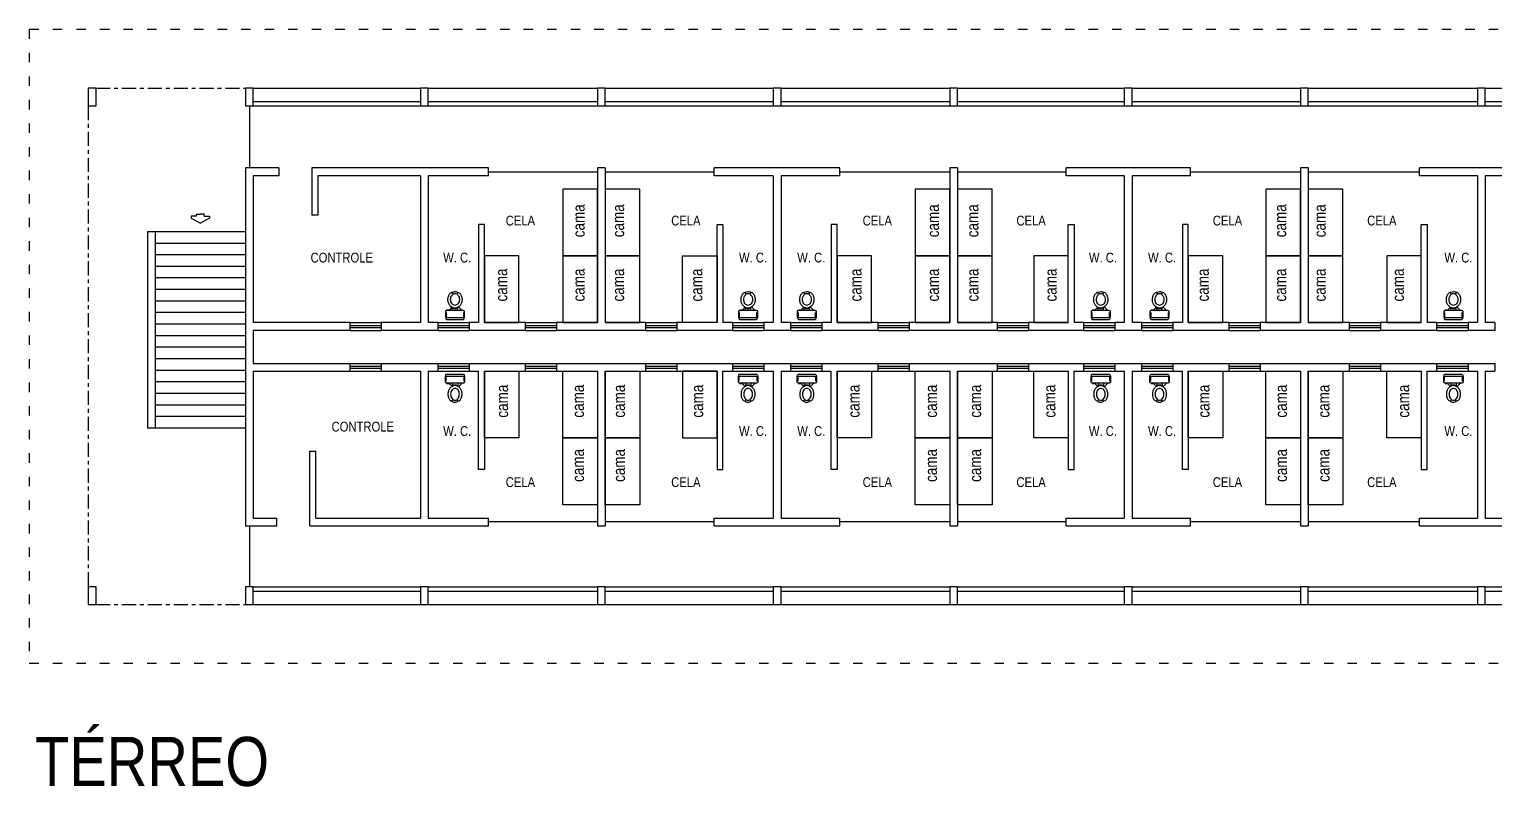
# Model space of a CAD drawing. Header units: millimetres. Extents: x 142.3 to 203.7, y 178.6 to 223.1.
# Drawn here: x 142.25 to 179.6, y 203.77 to 223.06 of the extents above; entities that cross this region are included whole.
import ezdxf

# ---------------------------------------------------------------- set-up
doc = ezdxf.new("R2010")
doc.units = ezdxf.units.MM
doc.header["$LTSCALE"] = 0.01
doc.linetypes.add('ACAD_ISO03W100', pattern=[30, 12, -18])
doc.linetypes.add('ACAD_ISO10W100', pattern=[18, 12, -3, 0, -3])
for name, color, linetype in [('AUXILIAR', 7, 'Continuous'), ('COLUMNAS', 6, 'Continuous'), ('MURETE', 2, 'Continuous'), ('MUROS', 5, 'Continuous'), ('PROY. LOSA', 7, 'ACAD_ISO10W100'), ('REJAS', 3, 'ZIGZAG'), ('TEXTO', 2, 'Continuous'), ('VENTANAS', 7, 'Continuous')]:
    doc.layers.add(name, color=color, linetype=linetype)
doc.styles.add('style1', font='', dxfattribs={"height": 0.25})
doc.styles.get('style1').set_extended_font_data('Abadi MT Condensed Light')
doc.linetypes.add('ZIGZAG', pattern='A,0.00254,-5.08,[131,ltypeshp.shx,S=5.08,R=0,X=-5.08,Y=0],-10.16,[131,ltypeshp.shx,S=5.08,R=180,X=5.08,Y=0],-5.08', length=20.32254)

# ---------------------------------------------------------------- blocks, each defined once
blk = doc.blocks.new('WC')
at = {"layer": 'AUXILIAR', "color": 0}
for p, q in [((-0.313, 0.207), (-0.313, 0.07)), ((-0.293, 0.198), (-0.293, 0.09)), ((0.147, 0.268), (-0.284, 0.268)), ((-0.284, 0.041), (0.147, 0.041)), ((0.137, 0.217), (-0.274, 0.217)), ((-0.248, 0.041), (-0.156, -0.052)), ((-0.149, 0.041), (-0.137, 0.029)), ((-0.137, 0.041), (-0.137, -0.041)), ((0, 0.041), (0, -0.041)), ((0.091, 0.041), (0.006, -0.044)), ((0.092, 0.027), (0.146, 0.027)), ((0.156, 0.09), (0.156, 0.198)), ((0.176, 0.07), (0.176, 0.207)), ((-0.108, -0.008), (-0.029, -0.008)), ((-0.068, -0.008), (-0.068, -0.022)), ((0.001, -0.355), (-0.002, -0.358))]:
    blk.add_line(p, q, dxfattribs=at)
for points in [[(-0.178, -0.412, -0.039981), (-0.198, -0.39, -0.089732), (-0.236, -0.322, -0.081458), (-0.249, -0.24, -0.081458), (-0.236, -0.158, -0.089732), (-0.198, -0.09, -0.204334), (-0.068, -0.022, -0.099185)], [(-0.134, -0.359, -0.035206), (-0.145, -0.347, -0.089732), (-0.171, -0.3, -0.081458), (-0.181, -0.24, -0.081458), (-0.171, -0.18, -0.089732), (-0.145, -0.133, -0.104601), (-0.107, -0.103, -0.118253), (-0.068, -0.093, -0.118253)], [(-0.068, -0.022, -0.204334), (0.061, -0.09, -0.089732), (0.099, -0.158, -0.081458), (0.112, -0.24, -0.081458), (0.099, -0.322, -0.089732), (0.061, -0.39, -0.038067), (0.042, -0.411, -0.007959)], [(-0.068, -0.093, -0.118253), (-0.03, -0.103, -0.104601), (0.008, -0.133, -0.089732), (0.034, -0.18, -0.081458), (0.044, -0.24, -0.081458), (0.034, -0.3, -0.089732), (0.008, -0.347, -0.023109), (0.001, -0.355, -0.118253)], [(0.018, -0.417, -0.035601), (-0.003, -0.43, -0.118253), (-0.068, -0.445, -0.154912), (-0.151, -0.419, -0.104601)], [(-0.013, -0.379, -0.028959), (-0.026, -0.386, -0.118253), (-0.068, -0.397, -0.118253), (-0.111, -0.386, -0.023213), (-0.122, -0.38, -0.089732)]]:
    blk.add_lwpolyline(points, format="xyb", dxfattribs=at)
for centre, radius, start, end in [((-0.243, 0.211), 0.07, 125.4176, 182.8051), ((-0.284, 0.07), 0.0293, 180, 270), ((-0.274, 0.198), 0.0196, 90, 180), ((0.137, 0.198), 0.0196, 360, 90), ((0.106, 0.211), 0.07, 357.1949, 54.5824), ((0.147, 0.07), 0.0293, 270, 0), ((-0.156, -0.385), 0.0342, 230.1833, 50.1833), ((-0.145, -0.004), 0.038, 282.8891, 354.0625), ((0.042, 0.026), 0.0793, 205.3284, 237.7201), ((0.021, -0.383), 0.0342, 133.0507, 306.2647)]:
    blk.add_arc(centre, radius, start, end, dxfattribs=at)

msp = doc.modelspace()

# ---------------------------------------------------------------- linework, layer by layer
at = {"layer": 'AUXILIAR', "linetype": 'ACAD_ISO03W100', "ltscale": 2}
for p, q in [((142.25, 223.063), (142.25, 206.913)), ((142.25, 223.063), (203.26, 223.063)), ((142.25, 206.913), (203.26, 206.913))]:
    msp.add_line(p, q, dxfattribs=at)
at = {"layer": 'AUXILIAR'}
for p, q in [((146.51, 218.303), (146.378, 218.303)), ((146.378, 218.303), (146.378, 218.251)), ((146.378, 218.251), (146.61, 218.124)), ((146.51, 218.303), (146.51, 218.351)), ((146.51, 218.351), (146.61, 218.351)), ((146.71, 218.351), (146.61, 218.351)), ((146.843, 218.251), (146.61, 218.124)), ((146.71, 218.303), (146.71, 218.351)), ((146.71, 218.303), (146.843, 218.303)), ((146.843, 218.303), (146.843, 218.251)), ((145.46, 217.913), (147.76, 217.913)), ((145.46, 217.619), (147.76, 217.619)), ((145.46, 217.325), (147.76, 217.325)), ((145.46, 217.031), (147.76, 217.031)), ((145.46, 216.737), (147.76, 216.737)), ((145.46, 216.443), (147.76, 216.443)), ((145.46, 216.148), (147.76, 216.148)), ((145.46, 215.854), (147.76, 215.854)), ((145.46, 215.56), (147.76, 215.56)), ((145.46, 215.266), (147.76, 215.266)), ((145.46, 214.972), (147.76, 214.972)), ((145.46, 214.678), (147.76, 214.678)), ((145.46, 214.384), (147.76, 214.384)), ((145.46, 214.09), (147.76, 214.09)), ((145.46, 213.796), (147.76, 213.796)), ((145.46, 213.501), (147.76, 213.501)), ((145.46, 213.207), (147.76, 213.207)), ((145.46, 212.913), (147.76, 212.913))]:
    msp.add_line(p, q, dxfattribs=at)
for points in [[(155.85, 217.293), (156.73, 217.293), (156.73, 218.993), (155.85, 218.993)], [(156.93, 217.293), (157.81, 217.293), (157.81, 218.993), (156.93, 218.993)], [(164.83, 217.293), (165.71, 217.293), (165.71, 218.993), (164.83, 218.993)], [(165.91, 217.293), (166.79, 217.293), (166.79, 218.993), (165.91, 218.993)], [(173.77, 217.293), (174.65, 217.293), (174.65, 218.993), (173.77, 218.993)], [(174.85, 217.293), (175.73, 217.293), (175.73, 218.993), (174.85, 218.993)], [(153.85, 215.593), (154.73, 215.593), (154.73, 217.293), (153.85, 217.293)], [(155.85, 215.593), (156.73, 215.593), (156.73, 217.293), (155.85, 217.293)], [(156.93, 215.593), (157.81, 215.593), (157.81, 217.293), (156.93, 217.293)], [(159.78, 215.593), (158.9, 215.593), (158.9, 217.293), (159.78, 217.293)], [(162.84, 215.593), (163.72, 215.593), (163.72, 217.293), (162.84, 217.293)], [(164.83, 215.593), (165.71, 215.593), (165.71, 217.293), (164.83, 217.293)], [(165.91, 215.593), (166.79, 215.593), (166.79, 217.293), (165.91, 217.293)], [(167.85, 215.593), (168.73, 215.593), (168.73, 217.293), (167.85, 217.293)], [(171.79, 215.593), (172.67, 215.593), (172.67, 217.293), (171.79, 217.293)], [(173.77, 215.593), (174.65, 215.593), (174.65, 217.293), (173.77, 217.293)], [(174.85, 215.593), (175.73, 215.593), (175.73, 217.293), (174.85, 217.293)], [(176.85, 215.593), (177.73, 215.593), (177.73, 217.293), (176.85, 217.293)], [(153.85, 214.353), (154.73, 214.353), (154.73, 212.653), (153.85, 212.653)], [(155.85, 214.353), (156.73, 214.353), (156.73, 212.653), (155.85, 212.653)], [(156.93, 214.353), (157.81, 214.353), (157.81, 212.653), (156.93, 212.653)], [(159.78, 214.353), (158.9, 214.353), (158.9, 212.653), (159.78, 212.653)], [(162.84, 214.353), (163.72, 214.353), (163.72, 212.653), (162.84, 212.653)], [(164.83, 214.353), (165.71, 214.353), (165.71, 212.653), (164.83, 212.653)], [(165.91, 214.353), (166.79, 214.353), (166.79, 212.653), (165.91, 212.653)], [(167.85, 214.353), (168.73, 214.353), (168.73, 212.653), (167.85, 212.653)], [(171.79, 214.353), (172.67, 214.353), (172.67, 212.653), (171.79, 212.653)], [(173.77, 214.353), (174.65, 214.353), (174.65, 212.653), (173.77, 212.653)], [(174.85, 214.353), (175.73, 214.353), (175.73, 212.653), (174.85, 212.653)], [(176.85, 214.353), (177.73, 214.353), (177.73, 212.653), (176.85, 212.653)], [(155.85, 212.653), (156.73, 212.653), (156.73, 210.953), (155.85, 210.953)], [(156.93, 212.653), (157.81, 212.653), (157.81, 210.953), (156.93, 210.953)], [(164.83, 212.653), (165.71, 212.653), (165.71, 210.953), (164.83, 210.953)], [(165.91, 212.653), (166.79, 212.653), (166.79, 210.953), (165.91, 210.953)], [(173.77, 212.653), (174.65, 212.653), (174.65, 210.953), (173.77, 210.953)], [(174.85, 212.653), (175.73, 212.653), (175.73, 210.953), (174.85, 210.953)]]:
    msp.add_lwpolyline(points, close=True, dxfattribs=at)
at = {"layer": 'COLUMNAS'}
for points in [[(143.75, 221.113), (143.95, 221.113), (143.95, 221.563), (143.75, 221.563)], [(147.76, 221.113), (147.96, 221.113), (147.96, 221.563), (147.76, 221.563)], [(152.22, 221.113), (152.42, 221.113), (152.42, 221.563), (152.22, 221.563)], [(156.73, 221.113), (156.93, 221.113), (156.93, 221.563), (156.73, 221.563)], [(161.21, 221.113), (161.41, 221.113), (161.41, 221.563), (161.21, 221.563)], [(165.71, 221.113), (165.91, 221.113), (165.91, 221.563), (165.71, 221.563)], [(170.16, 221.113), (170.36, 221.113), (170.36, 221.563), (170.16, 221.563)], [(174.65, 221.113), (174.85, 221.113), (174.85, 221.563), (174.65, 221.563)], [(179.16, 221.113), (179.36, 221.113), (179.36, 221.563), (179.16, 221.563)], [(143.75, 208.413), (143.95, 208.413), (143.95, 208.863), (143.75, 208.863)], [(147.76, 208.413), (147.96, 208.413), (147.96, 208.863), (147.76, 208.863)], [(152.22, 208.413), (152.42, 208.413), (152.42, 208.863), (152.22, 208.863)], [(156.73, 208.413), (156.93, 208.413), (156.93, 208.863), (156.73, 208.863)], [(161.21, 208.413), (161.41, 208.413), (161.41, 208.863), (161.21, 208.863)], [(165.71, 208.413), (165.91, 208.413), (165.91, 208.863), (165.71, 208.863)], [(170.16, 208.413), (170.36, 208.413), (170.36, 208.863), (170.16, 208.863)], [(174.65, 208.413), (174.85, 208.413), (174.85, 208.863), (174.65, 208.863)], [(179.16, 208.413), (179.36, 208.413), (179.36, 208.863), (179.16, 208.863)]]:
    msp.add_lwpolyline(points, close=True, dxfattribs=at)
at = {"layer": 'MURETE'}
for p, q in [((147.96, 221.563), (152.22, 221.563)), ((152.42, 221.563), (156.73, 221.563)), ((156.93, 221.563), (161.21, 221.563)), ((161.41, 221.563), (165.71, 221.563)), ((165.91, 221.563), (170.16, 221.563)), ((170.36, 221.563), (174.65, 221.563)), ((174.85, 221.563), (179.16, 221.563)), ((179.36, 221.563), (183.65, 221.563)), ((147.96, 221.113), (152.22, 221.113)), ((152.42, 221.113), (156.73, 221.113)), ((156.93, 221.113), (161.21, 221.113)), ((161.41, 221.113), (165.71, 221.113)), ((165.91, 221.113), (170.16, 221.113)), ((170.36, 221.113), (174.65, 221.113)), ((174.85, 221.113), (179.16, 221.113)), ((179.36, 221.113), (183.65, 221.113)), ((147.96, 208.863), (152.22, 208.863)), ((152.42, 208.863), (156.73, 208.863)), ((156.93, 208.863), (161.21, 208.863)), ((161.41, 208.863), (165.71, 208.863)), ((165.91, 208.863), (170.16, 208.863)), ((170.36, 208.863), (174.65, 208.863)), ((174.85, 208.863), (179.16, 208.863)), ((179.36, 208.863), (183.65, 208.863)), ((147.96, 208.413), (152.22, 208.413)), ((152.42, 208.413), (156.73, 208.413)), ((156.93, 208.413), (161.21, 208.413)), ((161.41, 208.413), (165.71, 208.413)), ((165.91, 208.413), (170.16, 208.413)), ((170.36, 208.413), (174.65, 208.413)), ((174.85, 208.413), (179.16, 208.413)), ((179.36, 208.413), (183.65, 208.413))]:
    msp.add_line(p, q, dxfattribs=at)
at = {"layer": 'MUROS'}
for p, q in [((147.76, 219.533), (147.76, 210.413)), ((148.61, 219.533), (147.76, 219.533)), ((147.96, 219.333), (147.96, 215.593)), ((148.61, 219.333), (147.96, 219.333)), ((148.61, 219.533), (148.61, 219.333)), ((153.95, 219.533), (149.45, 219.533)), ((149.45, 219.533), (149.45, 218.333)), ((152.22, 219.333), (149.6, 219.333)), ((149.6, 219.333), (149.6, 218.333)), ((152.22, 219.333), (152.22, 215.593)), ((153.95, 219.333), (152.42, 219.333)), ((152.42, 219.333), (152.42, 215.593)), ((153.95, 219.333), (153.95, 219.533)), ((156.73, 219.533), (156.73, 215.593)), ((156.93, 219.533), (156.73, 219.533)), ((156.93, 219.533), (156.93, 215.593)), ((159.71, 219.333), (159.71, 219.533)), ((162.91, 219.533), (159.71, 219.533)), ((161.21, 219.333), (159.71, 219.333)), ((161.21, 219.333), (161.21, 215.593)), ((161.41, 219.333), (161.41, 215.593)), ((162.91, 219.333), (161.41, 219.333)), ((162.91, 219.333), (162.91, 219.533)), ((165.71, 219.533), (165.71, 215.593)), ((165.91, 219.533), (165.71, 219.533)), ((165.91, 219.533), (165.91, 215.593)), ((168.675, 219.333), (168.675, 219.533)), ((171.845, 219.533), (168.675, 219.533)), ((170.16, 219.333), (168.675, 219.333)), ((170.16, 219.333), (170.16, 215.593)), ((170.36, 219.333), (170.36, 215.593)), ((171.845, 219.333), (170.36, 219.333)), ((171.845, 219.333), (171.845, 219.533)), ((174.65, 219.533), (174.65, 215.593)), ((174.85, 219.533), (174.65, 219.533)), ((174.85, 219.533), (174.85, 215.593)), ((177.68, 219.333), (177.68, 219.533)), ((180.84, 219.533), (177.68, 219.533)), ((179.16, 219.333), (177.68, 219.333)), ((179.16, 219.333), (179.16, 215.593)), ((179.36, 219.333), (179.36, 215.593)), ((180.84, 219.333), (179.36, 219.333)), ((149.6, 218.333), (149.45, 218.333)), ((145.26, 217.913), (145.26, 212.913)), ((145.26, 217.913), (145.46, 217.913)), ((145.46, 217.913), (145.46, 212.913)), ((150.42, 215.593), (147.96, 215.593)), ((150.42, 215.593), (150.42, 215.393)), ((152.22, 215.593), (151.22, 215.593)), ((151.22, 215.593), (151.22, 215.393)), ((152.66, 215.593), (152.42, 215.593)), ((152.66, 215.593), (152.66, 215.393)), ((153.7, 215.593), (153.46, 215.593)), ((153.46, 215.593), (153.46, 215.393)), ((154.89, 215.593), (153.85, 215.593)), ((154.89, 215.593), (154.89, 215.393)), ((156.73, 215.593), (155.69, 215.593)), ((155.69, 215.593), (155.69, 215.393)), ((157.955, 215.593), (156.93, 215.593)), ((157.955, 215.593), (157.955, 215.393)), ((159.78, 215.593), (158.755, 215.593)), ((158.755, 215.593), (158.755, 215.393)), ((160.17, 215.593), (159.93, 215.593)), ((160.17, 215.593), (160.17, 215.393)), ((161.21, 215.593), (160.97, 215.593)), ((160.97, 215.593), (160.97, 215.393)), ((161.65, 215.593), (161.41, 215.593)), ((161.65, 215.593), (161.65, 215.393)), ((162.69, 215.593), (162.45, 215.593)), ((162.45, 215.593), (162.45, 215.393)), ((163.875, 215.593), (162.84, 215.593)), ((163.875, 215.593), (163.875, 215.393)), ((165.71, 215.593), (164.675, 215.593)), ((164.675, 215.593), (164.675, 215.393)), ((166.92, 215.593), (165.91, 215.593)), ((166.92, 215.593), (166.92, 215.393)), ((168.73, 215.593), (167.72, 215.593)), ((167.72, 215.593), (167.72, 215.393)), ((169.12, 215.593), (168.88, 215.593)), ((169.12, 215.593), (169.12, 215.393)), ((170.16, 215.593), (169.92, 215.593)), ((169.92, 215.593), (169.92, 215.393)), ((170.6, 215.593), (170.36, 215.593)), ((170.6, 215.593), (170.6, 215.393)), ((171.64, 215.593), (171.4, 215.593)), ((171.4, 215.593), (171.4, 215.393)), ((172.82, 215.593), (171.79, 215.593)), ((172.82, 215.593), (172.82, 215.393)), ((174.65, 215.593), (173.62, 215.593)), ((173.62, 215.593), (173.62, 215.393)), ((175.89, 215.593), (174.85, 215.593)), ((175.89, 215.593), (175.89, 215.393)), ((177.73, 215.593), (176.69, 215.593)), ((176.69, 215.593), (176.69, 215.393)), ((178.12, 215.593), (177.88, 215.593)), ((178.12, 215.593), (178.12, 215.393)), ((179.16, 215.593), (178.92, 215.593)), ((178.92, 215.593), (178.92, 215.393)), ((179.6, 215.593), (179.36, 215.593)), ((179.6, 215.593), (179.6, 215.393)), ((147.96, 215.393), (147.96, 214.553)), ((150.42, 215.393), (147.96, 215.393)), ((152.66, 215.393), (151.22, 215.393)), ((154.89, 215.393), (153.46, 215.393)), ((157.955, 215.393), (155.69, 215.393)), ((160.17, 215.393), (158.755, 215.393)), ((161.65, 215.393), (160.97, 215.393)), ((163.875, 215.393), (162.45, 215.393)), ((166.92, 215.393), (164.675, 215.393)), ((169.12, 215.393), (167.72, 215.393)), ((170.6, 215.393), (169.92, 215.393)), ((172.82, 215.393), (171.4, 215.393)), ((175.89, 215.393), (173.62, 215.393)), ((178.12, 215.393), (176.69, 215.393)), ((179.6, 215.393), (178.92, 215.393)), ((147.96, 214.553), (150.42, 214.553)), ((150.42, 214.553), (150.42, 214.353)), ((151.22, 214.553), (152.66, 214.553)), ((151.22, 214.553), (151.22, 214.353)), ((152.66, 214.553), (152.66, 214.353)), ((153.46, 214.553), (153.46, 214.353)), ((153.46, 214.553), (154.89, 214.553)), ((154.89, 214.553), (154.89, 214.353)), ((155.69, 214.553), (155.69, 214.353)), ((155.69, 214.553), (157.955, 214.553)), ((157.955, 214.553), (157.955, 214.353)), ((158.755, 214.553), (158.755, 214.353)), ((158.755, 214.553), (160.17, 214.553)), ((160.17, 214.553), (160.17, 214.353)), ((160.97, 214.553), (160.97, 214.353)), ((160.97, 214.553), (161.65, 214.553)), ((161.65, 214.553), (161.65, 214.353)), ((162.45, 214.553), (162.45, 214.353)), ((162.45, 214.553), (163.875, 214.553)), ((163.875, 214.553), (163.875, 214.353)), ((164.675, 214.553), (164.675, 214.353)), ((164.675, 214.553), (166.92, 214.553)), ((166.92, 214.553), (166.92, 214.353)), ((167.72, 214.553), (167.72, 214.353)), ((167.72, 214.553), (169.12, 214.553)), ((169.12, 214.553), (169.12, 214.353)), ((169.92, 214.553), (169.92, 214.353)), ((169.92, 214.553), (170.6, 214.553)), ((170.6, 214.553), (170.6, 214.353)), ((171.4, 214.553), (171.4, 214.353)), ((171.4, 214.553), (172.82, 214.553)), ((172.82, 214.553), (172.82, 214.353)), ((173.62, 214.553), (173.62, 214.353)), ((173.62, 214.553), (175.89, 214.553)), ((175.89, 214.553), (175.89, 214.353)), ((176.69, 214.553), (176.69, 214.353)), ((176.69, 214.553), (178.12, 214.553)), ((178.12, 214.553), (178.12, 214.353)), ((178.92, 214.553), (178.92, 214.353)), ((178.92, 214.553), (179.6, 214.553)), ((179.6, 214.553), (179.6, 214.353)), ((147.96, 214.353), (147.96, 210.613)), ((147.96, 214.353), (150.42, 214.353)), ((151.22, 214.353), (152.22, 214.353)), ((152.22, 214.353), (152.22, 210.613)), ((152.42, 214.353), (152.42, 210.613)), ((152.42, 214.353), (152.66, 214.353)), ((153.46, 214.353), (153.7, 214.353)), ((153.85, 214.353), (154.89, 214.353)), ((155.69, 214.353), (156.73, 214.353)), ((156.73, 214.353), (156.73, 210.413)), ((156.93, 214.353), (156.93, 210.413)), ((156.93, 214.353), (157.955, 214.353)), ((158.755, 214.353), (159.78, 214.353)), ((159.93, 214.353), (160.17, 214.353)), ((160.97, 214.353), (161.21, 214.353)), ((161.21, 214.353), (161.21, 210.613)), ((161.41, 214.353), (161.41, 210.613)), ((161.41, 214.353), (161.65, 214.353)), ((162.45, 214.353), (162.69, 214.353)), ((162.84, 214.353), (163.875, 214.353)), ((164.675, 214.353), (165.71, 214.353)), ((165.71, 214.353), (165.71, 210.413)), ((165.91, 214.353), (165.91, 210.413)), ((165.91, 214.353), (166.92, 214.353)), ((167.72, 214.353), (168.73, 214.353)), ((168.88, 214.353), (169.12, 214.353)), ((169.92, 214.353), (170.16, 214.353)), ((170.16, 214.353), (170.16, 210.613)), ((170.36, 214.353), (170.36, 210.613)), ((170.36, 214.353), (170.6, 214.353)), ((171.4, 214.353), (171.64, 214.353)), ((171.79, 214.353), (172.82, 214.353)), ((173.62, 214.353), (174.65, 214.353)), ((174.65, 214.353), (174.65, 210.413)), ((174.85, 214.353), (174.85, 210.413)), ((174.85, 214.353), (175.89, 214.353)), ((176.69, 214.353), (177.73, 214.353)), ((177.88, 214.353), (178.12, 214.353)), ((178.92, 214.353), (179.16, 214.353)), ((179.16, 214.353), (179.16, 210.613)), ((179.36, 214.353), (179.36, 210.613)), ((179.36, 214.353), (179.6, 214.353)), ((145.26, 212.913), (145.46, 212.913)), ((149.4, 210.613), (149.4, 212.313)), ((149.4, 212.313), (149.55, 212.313)), ((149.55, 210.613), (149.55, 212.313)), ((147.76, 210.413), (148.56, 210.413)), ((147.96, 210.613), (148.56, 210.613)), ((148.56, 210.413), (148.56, 210.613)), ((149.4, 210.413), (149.4, 210.613)), ((149.4, 210.413), (153.95, 210.413)), ((149.55, 210.613), (152.22, 210.613)), ((152.42, 210.613), (153.95, 210.613)), ((153.95, 210.413), (153.95, 210.613)), ((156.73, 210.413), (156.93, 210.413)), ((159.71, 210.613), (161.21, 210.613)), ((159.71, 210.413), (159.71, 210.613)), ((159.71, 210.413), (162.91, 210.413)), ((161.41, 210.613), (162.91, 210.613)), ((162.91, 210.413), (162.91, 210.613)), ((165.71, 210.413), (165.91, 210.413)), ((168.675, 210.613), (170.16, 210.613)), ((168.675, 210.413), (168.675, 210.613)), ((168.675, 210.413), (171.845, 210.413)), ((170.36, 210.613), (171.845, 210.613)), ((171.845, 210.413), (171.845, 210.613)), ((174.65, 210.413), (174.85, 210.413)), ((177.68, 210.613), (179.16, 210.613)), ((177.68, 210.413), (177.68, 210.613)), ((177.68, 210.413), (180.84, 210.413)), ((179.36, 210.613), (180.84, 210.613))]:
    msp.add_line(p, q, dxfattribs=at)
for points in [[(153.85, 215.593), (153.85, 218.093), (153.7, 218.093), (153.7, 215.593)], [(159.78, 215.593), (159.78, 218.093), (159.93, 218.093), (159.93, 215.593)], [(162.84, 215.593), (162.84, 218.093), (162.69, 218.093), (162.69, 215.593)], [(168.73, 215.593), (168.73, 218.093), (168.88, 218.093), (168.88, 215.593)], [(171.79, 215.593), (171.79, 218.093), (171.64, 218.093), (171.64, 215.593)], [(177.73, 215.593), (177.73, 218.093), (177.88, 218.093), (177.88, 215.593)], [(153.85, 214.353), (153.85, 211.853), (153.7, 211.853), (153.7, 214.353)], [(159.78, 214.353), (159.78, 211.853), (159.93, 211.853), (159.93, 214.353)], [(162.84, 214.353), (162.84, 211.853), (162.69, 211.853), (162.69, 214.353)], [(168.73, 214.353), (168.73, 211.853), (168.88, 211.853), (168.88, 214.353)], [(171.79, 214.353), (171.79, 211.853), (171.64, 211.853), (171.64, 214.353)], [(177.73, 214.353), (177.73, 211.853), (177.88, 211.853), (177.88, 214.353)]]:
    msp.add_lwpolyline(points, dxfattribs=at)
at = {"layer": 'PROY. LOSA', "ltscale": 3}
for p, q in [((143.95, 221.563), (147.76, 221.563)), ((143.75, 221.113), (143.75, 208.863)), ((143.95, 208.413), (147.76, 208.413))]:
    msp.add_line(p, q, dxfattribs=at)
at = {"layer": 'REJAS'}
for p, q in [((147.86, 221.113), (147.86, 219.533)), ((147.96, 221.226), (152.22, 221.226)), ((152.42, 221.226), (156.73, 221.226)), ((156.93, 221.226), (161.21, 221.226)), ((161.41, 221.226), (165.71, 221.226)), ((165.91, 221.226), (170.16, 221.226)), ((170.36, 221.226), (174.65, 221.226)), ((174.85, 221.226), (179.16, 221.226)), ((179.36, 221.226), (183.65, 221.226)), ((153.95, 219.433), (156.73, 219.433)), ((156.93, 219.433), (159.71, 219.433)), ((162.91, 219.433), (165.71, 219.433)), ((165.91, 219.433), (168.675, 219.433)), ((171.845, 219.433), (174.65, 219.433)), ((174.85, 219.433), (177.68, 219.433)), ((147.86, 210.413), (147.86, 208.863)), ((156.73, 210.513), (153.95, 210.513)), ((159.71, 210.513), (156.93, 210.513)), ((165.71, 210.513), (162.91, 210.513)), ((168.675, 210.513), (165.91, 210.513)), ((174.65, 210.513), (171.845, 210.513)), ((177.68, 210.513), (174.85, 210.513)), ((147.96, 208.751), (152.22, 208.751)), ((152.42, 208.751), (156.73, 208.751)), ((156.93, 208.751), (161.21, 208.751)), ((161.41, 208.751), (165.71, 208.751)), ((165.91, 208.751), (170.16, 208.751)), ((170.36, 208.751), (174.65, 208.751)), ((174.85, 208.751), (179.16, 208.751)), ((179.36, 208.751), (183.65, 208.751))]:
    msp.add_line(p, q, dxfattribs=at)
at = {"layer": 'VENTANAS'}
for p, q in [((150.42, 215.593), (151.22, 215.593)), ((150.42, 215.518), (151.22, 215.518)), ((152.66, 215.593), (153.46, 215.593)), ((152.66, 215.518), (153.46, 215.518)), ((154.89, 215.593), (155.69, 215.593)), ((154.89, 215.518), (155.69, 215.518)), ((157.955, 215.593), (158.755, 215.593)), ((157.955, 215.518), (158.755, 215.518)), ((160.17, 215.593), (160.97, 215.593)), ((160.17, 215.518), (160.97, 215.518)), ((161.65, 215.593), (162.45, 215.593)), ((161.65, 215.518), (162.45, 215.518)), ((163.875, 215.593), (164.675, 215.593)), ((163.875, 215.518), (164.675, 215.518)), ((166.92, 215.593), (167.72, 215.593)), ((166.92, 215.518), (167.72, 215.518)), ((169.12, 215.593), (169.92, 215.593)), ((169.12, 215.518), (169.92, 215.518)), ((170.6, 215.593), (171.4, 215.593)), ((170.6, 215.518), (171.4, 215.518)), ((172.82, 215.593), (173.62, 215.593)), ((172.82, 215.518), (173.62, 215.518)), ((175.89, 215.593), (176.69, 215.593)), ((175.89, 215.518), (176.69, 215.518)), ((178.12, 215.593), (178.92, 215.593)), ((178.12, 215.518), (178.92, 215.518)), ((150.42, 215.468), (151.22, 215.468)), ((150.42, 215.393), (151.22, 215.393)), ((152.66, 215.468), (153.46, 215.468)), ((152.66, 215.393), (153.46, 215.393)), ((154.89, 215.468), (155.69, 215.468)), ((154.89, 215.393), (155.69, 215.393)), ((157.955, 215.468), (158.755, 215.468)), ((157.955, 215.393), (158.755, 215.393)), ((160.17, 215.468), (160.97, 215.468)), ((160.17, 215.393), (160.97, 215.393)), ((161.65, 215.468), (162.45, 215.468)), ((161.65, 215.393), (162.45, 215.393)), ((163.875, 215.468), (164.675, 215.468)), ((163.875, 215.393), (164.675, 215.393)), ((166.92, 215.468), (167.72, 215.468)), ((166.92, 215.393), (167.72, 215.393)), ((169.12, 215.468), (169.92, 215.468)), ((169.12, 215.393), (169.92, 215.393)), ((170.6, 215.468), (171.4, 215.468)), ((170.6, 215.393), (171.4, 215.393)), ((172.82, 215.468), (173.62, 215.468)), ((172.82, 215.393), (173.62, 215.393)), ((175.89, 215.468), (176.69, 215.468)), ((175.89, 215.393), (176.69, 215.393)), ((178.12, 215.468), (178.92, 215.468)), ((178.12, 215.393), (178.92, 215.393)), ((150.42, 214.553), (151.22, 214.553)), ((150.42, 214.478), (151.22, 214.478)), ((150.42, 214.428), (151.22, 214.428)), ((152.66, 214.553), (153.46, 214.553)), ((152.66, 214.478), (153.46, 214.478)), ((152.66, 214.428), (153.46, 214.428)), ((154.89, 214.553), (155.69, 214.553)), ((154.89, 214.478), (155.69, 214.478)), ((154.89, 214.428), (155.69, 214.428)), ((157.955, 214.553), (158.755, 214.553)), ((157.955, 214.478), (158.755, 214.478)), ((157.955, 214.428), (158.755, 214.428)), ((160.17, 214.553), (160.97, 214.553)), ((160.17, 214.478), (160.97, 214.478)), ((160.17, 214.428), (160.97, 214.428)), ((161.65, 214.553), (162.45, 214.553)), ((161.65, 214.478), (162.45, 214.478)), ((161.65, 214.428), (162.45, 214.428)), ((163.875, 214.553), (164.675, 214.553)), ((163.875, 214.478), (164.675, 214.478)), ((163.875, 214.428), (164.675, 214.428)), ((166.92, 214.553), (167.72, 214.553)), ((166.92, 214.478), (167.72, 214.478)), ((166.92, 214.428), (167.72, 214.428)), ((169.12, 214.553), (169.92, 214.553)), ((169.12, 214.478), (169.92, 214.478)), ((169.12, 214.428), (169.92, 214.428)), ((170.6, 214.553), (171.4, 214.553)), ((170.6, 214.478), (171.4, 214.478)), ((170.6, 214.428), (171.4, 214.428)), ((172.82, 214.553), (173.62, 214.553)), ((172.82, 214.478), (173.62, 214.478)), ((172.82, 214.428), (173.62, 214.428)), ((175.89, 214.553), (176.69, 214.553)), ((175.89, 214.478), (176.69, 214.478)), ((175.89, 214.428), (176.69, 214.428)), ((178.12, 214.553), (178.92, 214.553)), ((178.12, 214.478), (178.92, 214.478)), ((178.12, 214.428), (178.92, 214.428)), ((150.42, 214.353), (151.22, 214.353)), ((152.66, 214.353), (153.46, 214.353)), ((154.89, 214.353), (155.69, 214.353)), ((157.955, 214.353), (158.755, 214.353)), ((160.17, 214.353), (160.97, 214.353)), ((161.65, 214.353), (162.45, 214.353)), ((163.875, 214.353), (164.675, 214.353)), ((166.92, 214.353), (167.72, 214.353)), ((169.12, 214.353), (169.92, 214.353)), ((170.6, 214.353), (171.4, 214.353)), ((172.82, 214.353), (173.62, 214.353)), ((175.89, 214.353), (176.69, 214.353)), ((178.12, 214.353), (178.92, 214.353))]:
    msp.add_line(p, q, dxfattribs=at)

# ---------------------------------------------------------------- block references
at = {"layer": 'AUXILIAR', "rotation": 180}
for p in [(153.032, 215.938), (160.502, 215.938), (161.999, 215.938), (169.491, 215.938), (170.989, 215.938), (178.48, 215.938)]:
    msp.add_blockref('WC', p, dxfattribs=at)
at = {"layer": 'AUXILIAR', "xscale": -1}
for p in [(153.032, 214.009), (160.502, 214.009), (161.999, 214.009), (169.491, 214.009), (170.989, 214.009), (178.48, 214.009)]:
    msp.add_blockref('WC', p, dxfattribs=at)

# ---------------------------------------------------------------- texts
at = {"layer": 'TEXTO', "style": 'style1'}
for p in [(156.404, 217.766), (157.411, 217.766), (165.436, 217.766), (166.442, 217.766), (174.286, 217.766), (175.293, 217.766), (154.431, 216.129), (156.404, 216.129), (157.411, 216.129), (159.404, 216.129), (163.462, 216.129), (165.436, 216.129), (166.442, 216.129), (168.435, 216.129), (172.313, 216.129), (174.286, 216.129), (175.293, 216.129), (177.286, 216.129), (154.453, 213.17), (156.387, 213.17), (157.433, 213.17), (159.426, 213.17), (163.412, 213.17), (165.385, 213.17), (166.51, 213.17), (168.404, 213.17), (172.331, 213.17), (174.304, 213.17), (175.389, 213.17), (177.422, 213.17), (156.387, 211.533), (157.433, 211.533), (165.385, 211.533), (166.51, 211.533), (174.304, 211.533), (175.389, 211.533)]:
    msp.add_text('cama', height=0.3, rotation=90, dxfattribs=at).set_placement(p)
for s, height, p in [('CELA', 0.25, (154.393, 218.066)), ('CELA', 0.25, (158.611, 218.066)), ('CELA', 0.25, (163.491, 218.066)), ('CELA', 0.25, (167.41, 218.066)), ('CELA', 0.25, (172.415, 218.066)), ('CELA', 0.25, (176.35, 218.066)), ('W. C.', 0.25, (152.799, 217.124)), ('W. C.', 0.25, (160.339, 217.124)), ('W. C.', 0.25, (161.823, 217.124)), ('W. C.', 0.25, (169.257, 217.124)), ('W. C.', 0.25, (170.765, 217.124)), ('W. C.', 0.25, (178.318, 217.124)), ('CONTROLE', 0.25, (149.419, 217.123)), ('CONTROLE', 0.25, (149.955, 212.817)), ('W. C.', 0.25, (152.799, 212.704)), ('W. C.', 0.25, (160.339, 212.704)), ('W. C.', 0.25, (161.823, 212.704)), ('W. C.', 0.25, (169.257, 212.704)), ('W. C.', 0.25, (170.765, 212.704)), ('W. C.', 0.25, (178.318, 212.704)), ('CELA', 0.25, (154.393, 211.403)), ('CELA', 0.25, (158.611, 211.403)), ('CELA', 0.25, (163.491, 211.403)), ('CELA', 0.25, (167.41, 211.403)), ('CELA', 0.25, (172.415, 211.403)), ('CELA', 0.25, (176.35, 211.403)), ('TÉRREO', 1.25, (142.396, 203.788))]:
    msp.add_text(s, height=height, dxfattribs=at).set_placement(p)

doc.saveas('drawing.dxf')
